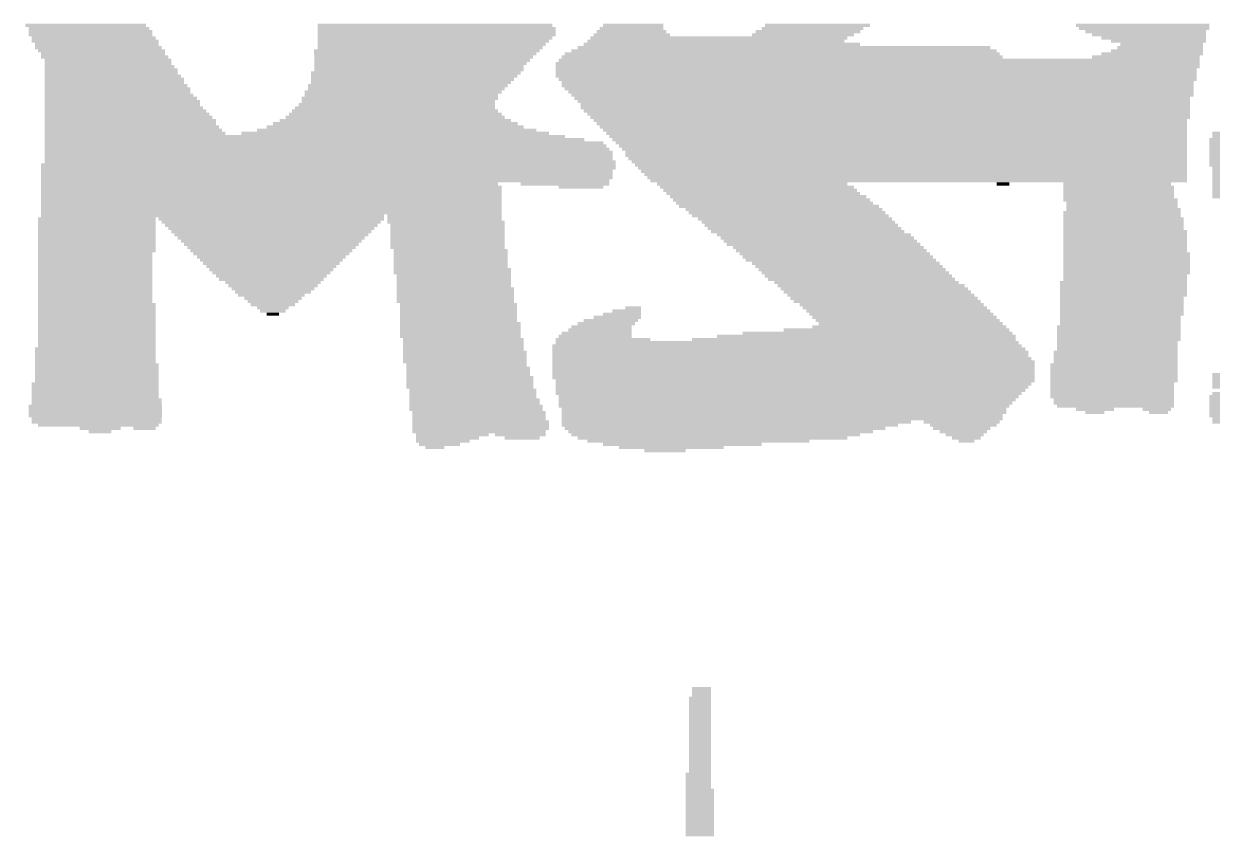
# Model space of a CAD drawing. Extents: x -26.8 to 26.8, y -26.8 to 26.8.
# Drawn here: x -4.4 to 3.52, y 16.01 to 21.43 of the extents above; entities that cross this region are included whole.
import ezdxf

# ---------------------------------------------------------------- set-up
doc = ezdxf.new("R2010")
doc.units = 0
for name, color, linetype in [('20', 53, 'CONTINUOUS'), ('200', 40, 'CONTINUOUS'), ('201', 6, 'CONTINUOUS')]:
    doc.layers.add(name, color=color, linetype=linetype)

# ---------------------------------------------------------------- blocks, each defined once
blk = doc.blocks.new('RECT')
blk.add_solid([(-0.5, -0.5), (0.5, -0.5), (-0.5, 0.5), (0.5, 0.5)])

msp = doc.modelspace()

# ---------------------------------------------------------------- linework, layer by layer
at = {"layer": '20', "const_width": 0.0254}
msp.add_lwpolyline([(0, -26.67, 1), (0, 26.67, 1), (0, -26.67)], format="xyb", dxfattribs=at)

# ---------------------------------------------------------------- block references
at = {"layer": '200'}
for p, xscale, yscale in [((-1.9253, 21.4207), 1.0363, 0.0211), ((-1.9253, 21.3995), 1.0363, 0.0213), ((0.8573, 21.3995), 0.6782, 0.0213), ((0.8903, 21.4207), 0.6985, 0.0211), ((3.2601, 21.3995), 0.4851, 0.0213), ((3.2703, 21.4207), 0.4648, 0.0211), ((-1.9253, 21.3783), 1.0363, 0.0211), ((-1.9253, 21.3572), 1.0363, 0.0211), ((-1.9253, 21.336), 1.0363, 0.0213), ((-1.9253, 21.3148), 1.0363, 0.0211), ((0.7417, 21.3148), 0.6553, 0.0211), ((0.762, 21.336), 0.6553, 0.0213), ((0.7938, 21.3572), 0.6782, 0.0211), ((0.8268, 21.3783), 0.6985, 0.0211), ((3.2067, 21.3148), 0.5512, 0.0211), ((3.2182, 21.336), 0.5283, 0.0213), ((3.2283, 21.3572), 0.508, 0.0211), ((3.2385, 21.3783), 0.4877, 0.0211), ((-1.9368, 21.2513), 1.0592, 0.0211), ((-1.9253, 21.2937), 1.0363, 0.0211), ((-1.9253, 21.2725), 1.0363, 0.0213), ((0.6452, 21.2513), 0.635, 0.0211), ((0.6668, 21.2725), 0.6375, 0.0213), ((0.7087, 21.2937), 0.635, 0.0211), ((3.1547, 21.2513), 0.6147, 0.0211), ((3.1763, 21.2725), 0.5715, 0.0213), ((3.1864, 21.2937), 0.5512, 0.0211), ((-1.9368, 21.2302), 1.0592, 0.0211), ((-1.9266, 21.209), 1.0795, 0.0213), ((-1.9266, 21.1878), 1.0795, 0.0211), ((-1.9266, 21.1667), 1.0795, 0.0211), ((1.8313, 21.1667), 3.2156, 0.0211), ((1.8415, 21.1878), 3.1953, 0.0211), ((0.6248, 21.209), 0.6756, 0.0213), ((0.635, 21.2302), 0.6553, 0.0211), ((3.0798, 21.209), 0.7188, 0.0213), ((3.1229, 21.2302), 0.6782, 0.0211), ((-1.9253, 21.1032), 1.1227, 0.0211), ((-1.9253, 21.082), 1.1227, 0.0213), ((-1.9266, 21.1455), 1.0795, 0.0213), ((-1.9266, 21.1243), 1.0795, 0.0211), ((1.7678, 21.082), 3.302, 0.0213), ((1.7894, 21.1032), 3.2588, 0.0211), ((1.7996, 21.1243), 3.2385, 0.0211), ((1.8199, 21.1455), 3.2385, 0.0213), ((-1.9253, 21.0185), 1.1633, 0.0213), ((-1.9253, 20.9973), 1.1633, 0.0211), ((-1.9253, 21.0608), 1.1227, 0.0211), ((-1.9253, 21.0397), 1.1227, 0.0211), ((1.7043, 20.9973), 3.3884, 0.0211), ((1.7259, 21.0185), 3.3452, 0.0213), ((1.7361, 21.0397), 3.3249, 0.0211), ((1.7564, 21.0608), 3.3249, 0.0211), ((-1.9253, 20.9338), 1.2497, 0.0211), ((-1.9266, 20.9762), 1.2065, 0.0211), ((-1.9266, 20.955), 1.2065, 0.0213), ((1.6612, 20.9338), 3.429, 0.0211), ((1.684, 20.955), 3.429, 0.0213), ((1.6942, 20.9762), 3.4087, 0.0211), ((-1.9266, 20.8492), 1.3741, 0.0211), ((-1.9266, 20.8703), 1.3335, 0.0211), ((-1.9253, 20.8915), 1.2903, 0.0213), ((-1.9253, 20.9127), 1.2497, 0.0211), ((1.6091, 20.8492), 3.5331, 0.0211), ((1.6193, 20.8703), 3.5128, 0.0211), ((1.6294, 20.8915), 3.4925, 0.0213), ((1.651, 20.9127), 3.4493, 0.0211), ((-1.9253, 20.7645), 1.6307, 0.0213), ((-1.9253, 20.7857), 1.5443, 0.0211), ((-1.9266, 20.8068), 1.4605, 0.0211), ((-1.9253, 20.828), 1.4173, 0.0213), ((1.5456, 20.7645), 3.6195, 0.0213), ((1.5557, 20.7857), 3.5992, 0.0211), ((1.5773, 20.8068), 3.5966, 0.0211), ((1.5977, 20.828), 3.556, 0.0213), ((-1.9253, 20.6798), 2.2657, 0.0211), ((-1.9253, 20.701), 2.0523, 0.0213), ((-1.9164, 20.7222), 1.8618, 0.0211), ((-1.9266, 20.7433), 1.7145, 0.0211), ((1.524, 20.701), 3.6627, 0.0213), ((1.524, 20.6798), 3.6627, 0.0211), ((1.5354, 20.7433), 3.6398, 0.0211), ((1.5354, 20.7222), 3.6398, 0.0211), ((-1.9685, 20.6163), 2.9007, 0.0211), ((-1.9571, 20.6375), 2.8372, 0.0213), ((-1.9355, 20.6587), 2.54, 0.0211), ((1.524, 20.6587), 3.6627, 0.0211), ((1.524, 20.6375), 3.6627, 0.0213), ((1.524, 20.6163), 3.6627, 0.0211), ((-1.9672, 20.5528), 2.9845, 0.0211), ((-1.9672, 20.5317), 2.9845, 0.0211), ((-1.9571, 20.574), 2.9642, 0.0213), ((-1.9685, 20.5952), 2.9413, 0.0211), ((1.524, 20.5952), 3.6627, 0.0211), ((1.524, 20.574), 3.6627, 0.0213), ((1.524, 20.5528), 3.6627, 0.0211), ((1.524, 20.5317), 3.6627, 0.0211), ((-1.9571, 20.5105), 3.0048, 0.0213), ((-1.9571, 20.4893), 3.0048, 0.0211), ((-1.9571, 20.4682), 3.0048, 0.0211), ((-1.9672, 20.447), 2.9845, 0.0213), ((1.524, 20.5105), 3.6627, 0.0213), ((1.5354, 20.4893), 3.6398, 0.0211), ((1.5354, 20.4682), 3.6398, 0.0211), ((1.5456, 20.447), 3.6195, 0.0213), ((-1.9672, 20.4258), 2.9845, 0.0211), ((-1.9571, 20.4047), 2.9642, 0.0211), ((-2.921, 20.3835), 1.0363, 0.0213), ((-3.0899, 20.3623), 0.6579, 0.0211), ((-0.9309, 20.3835), 0.8661, 0.0213), ((-0.7938, 20.3623), 0.5918, 0.0211), ((1.5456, 20.4258), 3.6195, 0.0211), ((1.5672, 20.4047), 3.5763, 0.0211), ((1.5875, 20.3835), 3.5357, 0.0213), ((-3.2487, 20.3412), 0.2946, 0.0211), ((-0.6871, 20.3412), 0.2972, 0.0211), ((0.1168, 16.9968), 0.127, 0.0211), ((0.1168, 16.9757), 0.127, 0.0211), ((0.1168, 16.9545), 0.127, 0.0213), ((0.1067, 16.9333), 0.1473, 0.0211), ((0.1067, 16.9122), 0.1473, 0.0211), ((0.1067, 16.891), 0.1473, 0.0213), ((0.1067, 16.8698), 0.1473, 0.0211), ((0.1067, 16.8487), 0.1473, 0.0211), ((0.1067, 16.8275), 0.1473, 0.0213), ((0.1067, 16.8063), 0.1473, 0.0211), ((0.1067, 16.7852), 0.1473, 0.0211), ((0.1067, 16.764), 0.1473, 0.0213), ((0.1067, 16.7428), 0.1473, 0.0211), ((0.1067, 16.7217), 0.1473, 0.0211), ((0.1067, 16.7005), 0.1473, 0.0213), ((0.1067, 16.6793), 0.1473, 0.0211), ((0.1067, 16.6582), 0.1473, 0.0211), ((0.1067, 16.637), 0.1473, 0.0213), ((0.1067, 16.6158), 0.1473, 0.0211), ((0.1067, 16.5947), 0.1473, 0.0211), ((0.1067, 16.5735), 0.1473, 0.0213), ((0.1067, 16.5523), 0.1473, 0.0211), ((0.1067, 16.5312), 0.1473, 0.0211), ((0.1067, 16.51), 0.1473, 0.0213), ((0.1067, 16.4888), 0.1473, 0.0211), ((0.0953, 16.4253), 0.1702, 0.0211), ((0.0953, 16.4042), 0.1702, 0.0211), ((0.1067, 16.4677), 0.1473, 0.0211), ((0.1067, 16.4465), 0.1473, 0.0213), ((0.1054, 16.3195), 0.1905, 0.0213), ((0.0953, 16.383), 0.1702, 0.0213), ((0.0953, 16.3618), 0.1702, 0.0211), ((0.0953, 16.3407), 0.1702, 0.0211), ((0.1054, 16.2983), 0.1905, 0.0211), ((0.1054, 16.2772), 0.1905, 0.0211), ((0.1054, 16.256), 0.1905, 0.0213), ((0.1054, 16.2348), 0.1905, 0.0211), ((0.1054, 16.2137), 0.1905, 0.0211), ((0.1054, 16.1925), 0.1905, 0.0213), ((0.1054, 16.1713), 0.1905, 0.0211), ((0.1054, 16.1502), 0.1905, 0.0211), ((0.1054, 16.129), 0.1905, 0.0213), ((0.1054, 16.1078), 0.1905, 0.0211), ((0.1054, 16.0867), 0.1905, 0.0211), ((0.1054, 16.0655), 0.1905, 0.0213), ((0.1054, 16.0443), 0.1905, 0.0211), ((0.1054, 16.0232), 0.1905, 0.0211)]:
    msp.add_blockref('RECT', p, dxfattribs=dict(at, xscale=xscale, yscale=yscale))
at = {"layer": '201', "rotation": 180}
for p, xscale, yscale in [((-3.9903, 21.4207), 0.8026, 0.0211), ((-3.9688, 21.3995), 0.8052, 0.0213), ((-1.3221, 21.3995), 0.9322, 0.0213), ((-1.3233, 21.4207), 0.889, 0.0211), ((-0.3493, 21.3995), 0.4242, 0.0213), ((-0.3391, 21.4207), 0.4039, 0.0211), ((2.9413, 21.4207), 0.6553, 0.0211), ((2.9515, 21.3995), 0.635, 0.0213), ((-3.9586, 21.3783), 0.8255, 0.0211), ((-3.9586, 21.3572), 0.8255, 0.0211), ((-3.937, 21.336), 0.828, 0.0213), ((-3.9268, 21.3148), 0.8484, 0.0211), ((-1.3653, 21.336), 0.9728, 0.0213), ((-1.3754, 21.3148), 0.9525, 0.0211), ((-1.3437, 21.3572), 0.9754, 0.0211), ((-1.3335, 21.3783), 0.955, 0.0211), ((0.1702, 21.3148), 1.6307, 0.0211), ((0.0318, 21.336), 1.3132, 0.0213), ((-0.348, 21.3572), 0.508, 0.0211), ((-0.3493, 21.3783), 0.4648, 0.0211), ((2.9629, 21.3783), 0.5715, 0.0211), ((2.9743, 21.3572), 0.508, 0.0211), ((2.9845, 21.336), 0.4013, 0.0213), ((2.9947, 21.3148), 0.2946, 0.0211), ((-3.9053, 21.2725), 0.8458, 0.0213), ((-3.9154, 21.2937), 0.8255, 0.0211), ((-3.8849, 21.2513), 0.8458, 0.0211), ((-1.4389, 21.2513), 0.9525, 0.0211), ((-1.4186, 21.2725), 0.9525, 0.0213), ((-1.3983, 21.2937), 0.9525, 0.0211), ((0.6668, 21.2513), 2.8372, 0.0211), ((0.6668, 21.2725), 2.7508, 0.0213), ((0.2527, 21.2937), 1.8415, 0.0211), ((3.0264, 21.2937), 0.1041, 0.0211), ((-3.8748, 21.2302), 0.8255, 0.0211), ((-3.8633, 21.209), 0.8484, 0.0213), ((-3.8418, 21.1878), 0.8458, 0.0211), ((-3.8418, 21.1667), 0.8458, 0.0211), ((-1.5138, 21.1667), 0.9296, 0.0211), ((-1.4923, 21.1878), 0.9322, 0.0211), ((-1.4605, 21.2302), 0.95, 0.0211), ((-1.4707, 21.209), 0.9296, 0.0213), ((0.635, 21.1667), 2.982, 0.0211), ((0.6452, 21.1878), 2.9616, 0.0211), ((0.6553, 21.209), 2.9413, 0.0213), ((0.6553, 21.2302), 2.9007, 0.0211), ((2.54, 21.1667), 0.1067, 0.0211), ((-3.8202, 21.1243), 0.889, 0.0211), ((-3.8202, 21.1032), 0.889, 0.0211), ((-3.8316, 21.1455), 0.8661, 0.0213), ((-3.81, 21.082), 0.9093, 0.0213), ((-1.5659, 21.1032), 0.9525, 0.0211), ((-1.5773, 21.082), 0.9296, 0.0213), ((-1.5456, 21.1243), 0.9525, 0.0211), ((-1.5354, 21.1455), 0.9322, 0.0213), ((0.635, 21.1455), 2.982, 0.0213), ((0.635, 21.1243), 2.982, 0.0211), ((0.6464, 21.1032), 3.0048, 0.0211), ((0.6464, 21.082), 3.0048, 0.0213), ((2.5616, 21.1243), 0.1905, 0.0211), ((2.6454, 21.082), 0.3581, 0.0213), ((2.5502, 21.1455), 0.1676, 0.0213), ((2.5819, 21.1032), 0.2311, 0.0211), ((-3.7884, 21.0185), 0.9525, 0.0213), ((-3.7783, 20.9973), 0.9728, 0.0211), ((-3.7998, 21.0608), 0.9296, 0.0211), ((-3.7998, 21.0397), 0.9296, 0.0211), ((-1.6624, 20.9973), 0.9322, 0.0211), ((-1.6408, 21.0185), 0.9296, 0.0213), ((-1.6193, 21.0397), 0.9322, 0.0211), ((-1.5989, 21.0608), 0.9322, 0.0211), ((0.6566, 21.0608), 2.9845, 0.0211), ((0.6769, 21.0397), 2.9845, 0.0211), ((0.6769, 21.0185), 2.9845, 0.0213), ((0.6972, 20.9973), 2.9845, 0.0211), ((2.7203, 21.0608), 0.508, 0.0211), ((2.8156, 21.0185), 0.6985, 0.0213), ((2.7407, 21.0397), 0.5486, 0.0211), ((2.8359, 20.9973), 0.7391, 0.0211), ((-3.7783, 20.9762), 0.9728, 0.0211), ((-3.7567, 20.9338), 1.016, 0.0211), ((-3.7681, 20.955), 0.9931, 0.0213), ((-1.7145, 20.9338), 0.95, 0.0211), ((-1.7043, 20.955), 0.9296, 0.0213), ((-1.6828, 20.9762), 0.9322, 0.0211), ((0.7087, 20.9762), 2.9616, 0.0211), ((0.7303, 20.955), 2.9642, 0.0213), ((0.7404, 20.9338), 2.9439, 0.0211), ((2.8473, 20.9762), 0.762, 0.0211), ((2.8575, 20.955), 0.7823, 0.0213), ((2.8575, 20.9338), 0.7823, 0.0211), ((-3.7465, 20.9127), 1.0363, 0.0211), ((-3.7465, 20.8915), 1.0363, 0.0213), ((-3.7363, 20.8703), 1.0566, 0.0211), ((-3.7249, 20.8492), 1.0795, 0.0211), ((-1.7678, 20.8492), 1.016, 0.0211), ((-1.7577, 20.8703), 0.9957, 0.0211), ((-1.7463, 20.8915), 0.9728, 0.0213), ((-1.7361, 20.9127), 0.9525, 0.0211), ((0.7518, 20.9127), 2.921, 0.0211), ((0.7722, 20.8915), 2.921, 0.0213), ((0.7722, 20.8703), 2.921, 0.0211), ((0.7823, 20.8492), 2.9007, 0.0211), ((2.8677, 20.9127), 0.8026, 0.0211), ((2.8778, 20.8915), 0.7823, 0.0213), ((2.8778, 20.8703), 0.7823, 0.0211), ((2.8778, 20.8492), 0.7823, 0.0211), ((-3.7046, 20.8068), 1.1201, 0.0211), ((-3.6932, 20.7857), 1.143, 0.0211), ((-3.6932, 20.7645), 1.143, 0.0213), ((-3.7147, 20.828), 1.0998, 0.0213), ((-1.7996, 20.7645), 1.0795, 0.0213), ((-1.7894, 20.7857), 1.0592, 0.0211), ((-1.778, 20.8068), 1.0363, 0.0211), ((-1.7678, 20.828), 1.016, 0.0213), ((0.7938, 20.828), 2.8778, 0.0213), ((0.8039, 20.8068), 2.8575, 0.0211), ((0.8153, 20.7857), 2.8346, 0.0211), ((0.8255, 20.7645), 2.8143, 0.0213), ((2.8677, 20.828), 0.762, 0.0213), ((2.8677, 20.8068), 0.762, 0.0211), ((2.8677, 20.7857), 0.762, 0.0211), ((2.8677, 20.7645), 0.762, 0.0213), ((-3.6513, 20.6798), 1.2268, 0.0211), ((-3.683, 20.7433), 1.1633, 0.0211), ((-3.6728, 20.7222), 1.1836, 0.0211), ((-3.6614, 20.701), 1.2065, 0.0213), ((-1.8415, 20.6798), 1.1633, 0.0211), ((-1.8313, 20.701), 1.143, 0.0213), ((-1.8212, 20.7222), 1.1227, 0.0211), ((-1.8098, 20.7433), 1.0998, 0.0211), ((0.8255, 20.7433), 2.7737, 0.0211), ((0.8357, 20.7222), 2.7534, 0.0211), ((0.8471, 20.701), 2.7305, 0.0213), ((0.8573, 20.6798), 2.7102, 0.0211), ((2.8677, 20.7433), 0.762, 0.0211), ((2.8677, 20.7222), 0.7214, 0.0211), ((2.8677, 20.701), 0.7214, 0.0213), ((2.8677, 20.6798), 0.7214, 0.0211), ((4.4018, 20.6798), 1.7577, 0.0211), ((4.0107, 20.701), 0.9754, 0.0213), ((-3.6297, 20.6375), 1.27, 0.0213), ((-3.6411, 20.6587), 1.2471, 0.0211), ((-3.6195, 20.6163), 1.2903, 0.0211), ((-1.8631, 20.6163), 1.2471, 0.0211), ((-1.8631, 20.6375), 1.2065, 0.0213), ((-1.8517, 20.6587), 1.1836, 0.0211), ((0.094, 20.6587), 1.143, 0.0211), ((0.127, 20.6375), 1.1633, 0.0213), ((0.1486, 20.6163), 1.1659, 0.0211), ((1.4719, 20.6587), 1.4808, 0.0211), ((1.5557, 20.6375), 1.3132, 0.0213), ((1.6726, 20.6163), 1.0795, 0.0211), ((2.8677, 20.6587), 0.7214, 0.0211), ((2.8677, 20.6375), 0.7214, 0.0213), ((2.8677, 20.6163), 0.7214, 0.0211), ((4.4018, 20.6375), 1.7983, 0.0213), ((4.4018, 20.6163), 1.7983, 0.0211), ((4.3917, 20.6587), 1.778, 0.0211), ((-3.5878, 20.5528), 1.3538, 0.0211), ((-3.5662, 20.5317), 1.397, 0.0211), ((-3.6093, 20.5952), 1.3106, 0.0211), ((-3.5979, 20.574), 1.3335, 0.0213), ((-1.9063, 20.5317), 1.3335, 0.0211), ((-1.8948, 20.5528), 1.3106, 0.0211), ((-1.8847, 20.574), 1.2903, 0.0213), ((-1.8745, 20.5952), 1.27, 0.0211), ((0.1791, 20.5952), 1.1862, 0.0211), ((0.2007, 20.574), 1.1836, 0.0213), ((0.2121, 20.5528), 1.2065, 0.0211), ((0.2426, 20.5317), 1.2268, 0.0211), ((1.7678, 20.5952), 0.889, 0.0211), ((1.8517, 20.574), 0.7214, 0.0213), ((1.9152, 20.5528), 0.5944, 0.0211), ((1.9685, 20.5317), 0.4877, 0.0211), ((2.8677, 20.5952), 0.7214, 0.0211), ((2.8677, 20.574), 0.7214, 0.0213), ((2.8677, 20.5528), 0.7214, 0.0211), ((2.8791, 20.5317), 0.6985, 0.0211), ((4.4018, 20.5952), 1.7983, 0.0211), ((4.4018, 20.574), 1.7983, 0.0213), ((4.4018, 20.5528), 1.7983, 0.0211), ((4.4018, 20.5317), 1.7983, 0.0211), ((-3.5573, 20.4893), 1.4605, 0.0211), ((-3.5458, 20.4682), 1.4834, 0.0211), ((-3.5255, 20.447), 1.524, 0.0213), ((-3.556, 20.5105), 1.4173, 0.0213), ((-1.9583, 20.447), 1.4376, 0.0213), ((-1.938, 20.4682), 1.397, 0.0211), ((-1.9266, 20.4893), 1.3741, 0.0211), ((-1.9164, 20.5105), 1.3538, 0.0213), ((0.2654, 20.5105), 1.2268, 0.0213), ((0.2959, 20.4893), 1.2471, 0.0211), ((0.3175, 20.4682), 1.2497, 0.0211), ((0.3493, 20.447), 1.2725, 0.0213), ((2.0104, 20.5105), 0.4039, 0.0213), ((2.0307, 20.4893), 0.3175, 0.0211), ((2.0523, 20.4682), 0.2743, 0.0211), ((2.0739, 20.447), 0.2311, 0.0213), ((2.8791, 20.5105), 0.6985, 0.0213), ((2.8791, 20.4893), 0.6985, 0.0211), ((2.8893, 20.4682), 0.7188, 0.0211), ((2.8893, 20.447), 0.7188, 0.0213), ((4.4018, 20.5105), 1.7983, 0.0213), ((4.4018, 20.4893), 1.7983, 0.0211), ((4.412, 20.4682), 1.778, 0.0211), ((4.412, 20.447), 1.778, 0.0213), ((-3.5141, 20.4258), 1.5469, 0.0211), ((-2.7635, 20.4047), 3.048, 0.0211), ((-2.7635, 20.3835), 3.048, 0.0213), ((-2.7635, 20.3623), 3.048, 0.0211), ((-1.9698, 20.4258), 1.4605, 0.0211), ((0.3708, 20.4258), 1.27, 0.0211), ((0.3912, 20.4047), 1.27, 0.0211), ((0.4229, 20.3835), 1.2929, 0.0213), ((0.4547, 20.3623), 1.27, 0.0211), ((2.0942, 20.4258), 0.1905, 0.0211), ((2.1057, 20.4047), 0.1676, 0.0211), ((2.1057, 20.3835), 0.127, 0.0213), ((2.1273, 20.3623), 0.0838, 0.0211), ((2.8893, 20.4258), 0.7188, 0.0211), ((2.8893, 20.4047), 0.7188, 0.0211), ((2.8893, 20.3835), 0.7188, 0.0213), ((2.8893, 20.3623), 0.7188, 0.0211), ((4.412, 20.4258), 1.778, 0.0211), ((4.412, 20.4047), 1.778, 0.0211), ((4.412, 20.3835), 1.778, 0.0213), ((4.412, 20.3623), 1.778, 0.0211), ((-2.7521, 20.3412), 3.0709, 0.0211), ((-2.7521, 20.32), 3.0709, 0.0213), ((-2.7521, 20.2988), 3.0709, 0.0211), ((0.4864, 20.3412), 1.2929, 0.0211), ((0.508, 20.32), 1.2903, 0.0213), ((0.5283, 20.2988), 1.2903, 0.0211), ((2.8994, 20.3412), 0.7391, 0.0211), ((2.8994, 20.32), 0.7391, 0.0213), ((2.8994, 20.2988), 0.7391, 0.0211), ((4.412, 20.3412), 1.778, 0.0211), ((4.412, 20.32), 1.778, 0.0213), ((4.412, 20.2988), 1.778, 0.0211), ((-2.7521, 20.2777), 3.0709, 0.0211), ((-2.7521, 20.2565), 3.0709, 0.0213), ((-2.7521, 20.2353), 3.0709, 0.0211), ((-2.7521, 20.2142), 3.0709, 0.0211), ((0.5613, 20.2777), 1.3106, 0.0211), ((0.5829, 20.2565), 1.3132, 0.0213), ((0.6033, 20.2353), 1.3132, 0.0211), ((0.6337, 20.2142), 1.3335, 0.0211), ((2.9108, 20.2565), 0.762, 0.0213), ((2.8994, 20.2777), 0.7391, 0.0211), ((2.921, 20.2353), 0.7417, 0.0211), ((2.921, 20.2142), 0.7417, 0.0211), ((4.412, 20.2777), 1.778, 0.0211), ((-3.9154, 20.1295), 0.7849, 0.0213), ((-2.7521, 20.193), 3.0709, 0.0213), ((-2.7521, 20.1718), 3.0709, 0.0211), ((-3.1445, 20.1507), 2.286, 0.0211), ((-2.7521, 20.1295), 1.5011, 0.0213), ((-1.5977, 20.1507), 0.762, 0.0211), ((-1.5977, 20.1295), 0.762, 0.0213), ((0.6668, 20.193), 1.3132, 0.0213), ((0.6871, 20.1718), 1.3132, 0.0211), ((0.7087, 20.1507), 1.3106, 0.0211), ((0.7404, 20.1295), 1.2929, 0.0213), ((2.921, 20.1718), 0.7823, 0.0211), ((2.921, 20.1507), 0.7823, 0.0211), ((2.9312, 20.1295), 0.8026, 0.0213), ((2.9312, 20.193), 0.762, 0.0213), ((-3.9154, 20.1083), 0.7849, 0.0211), ((-3.9154, 20.0872), 0.7849, 0.0211), ((-3.9154, 20.066), 0.7849, 0.0213), ((-3.9154, 20.0448), 0.7849, 0.0211), ((-2.7521, 20.1083), 1.4605, 0.0211), ((-2.7521, 20.0872), 1.4199, 0.0211), ((-2.7521, 20.066), 1.3741, 0.0213), ((-2.7521, 20.0448), 1.3335, 0.0211), ((-1.5875, 20.1083), 0.7823, 0.0211), ((-1.5773, 20.0872), 0.762, 0.0211), ((-1.5773, 20.066), 0.762, 0.0213), ((-1.5773, 20.0448), 0.762, 0.0211), ((0.762, 20.1083), 1.2903, 0.0211), ((0.7823, 20.0872), 1.2903, 0.0211), ((0.8039, 20.066), 1.2929, 0.0213), ((0.8255, 20.0448), 1.2903, 0.0211), ((2.9312, 20.1083), 0.8026, 0.0211), ((2.9312, 20.0872), 0.8026, 0.0211), ((2.9312, 20.066), 0.8026, 0.0213), ((2.9426, 20.0448), 0.8255, 0.0211), ((-3.9154, 20.0237), 0.7849, 0.0211), ((-3.9154, 20.0025), 0.7849, 0.0213), ((-3.9154, 19.9813), 0.7849, 0.0211), ((-2.7521, 20.0237), 1.2929, 0.0211), ((-2.7521, 20.0025), 1.2471, 0.0213), ((-2.7521, 19.9813), 1.2065, 0.0211), ((-1.5773, 20.0237), 0.762, 0.0211), ((-1.5773, 20.0025), 0.762, 0.0213), ((-1.5773, 19.9813), 0.762, 0.0211), ((0.8674, 20.0237), 1.2929, 0.0211), ((0.889, 20.0025), 1.2903, 0.0213), ((0.9093, 19.9813), 1.2903, 0.0211), ((2.9426, 20.0237), 0.8255, 0.0211), ((2.9426, 20.0025), 0.8255, 0.0213), ((2.9426, 19.9813), 0.8255, 0.0211), ((-3.9154, 19.9602), 0.7849, 0.0211), ((-3.9154, 19.939), 0.7849, 0.0213), ((-3.9154, 19.9178), 0.7849, 0.0211), ((-3.9268, 19.8967), 0.762, 0.0211), ((-2.7521, 19.9602), 1.1659, 0.0211), ((-2.7508, 19.939), 1.1227, 0.0213), ((-2.7521, 19.9178), 1.0795, 0.0211), ((-2.7521, 19.8967), 1.0389, 0.0211), ((-1.5773, 19.9602), 0.762, 0.0211), ((-1.5773, 19.939), 0.762, 0.0213), ((-1.5557, 19.9178), 0.7595, 0.0211), ((-1.5557, 19.8967), 0.7595, 0.0211), ((0.9309, 19.9602), 1.2929, 0.0211), ((0.9627, 19.939), 1.27, 0.0213), ((0.983, 19.9178), 1.27, 0.0211), ((1.0058, 19.8967), 1.27, 0.0211), ((2.9527, 19.8967), 0.8458, 0.0211), ((2.9426, 19.9602), 0.8255, 0.0211), ((2.9426, 19.939), 0.8255, 0.0213), ((2.9426, 19.9178), 0.8255, 0.0211), ((-3.9268, 19.8755), 0.762, 0.0213), ((-3.9268, 19.8543), 0.762, 0.0211), ((-3.9268, 19.8332), 0.762, 0.0211), ((-3.9268, 19.812), 0.762, 0.0213), ((-2.7521, 19.8755), 0.9931, 0.0213), ((-2.7521, 19.8543), 0.9525, 0.0211), ((-2.7521, 19.8332), 0.9119, 0.0211), ((-2.7521, 19.812), 0.8661, 0.0213), ((-1.5557, 19.8755), 0.7595, 0.0213), ((-1.5557, 19.8543), 0.7595, 0.0211), ((-1.5557, 19.8332), 0.7595, 0.0211), ((-1.5557, 19.812), 0.7595, 0.0213), ((1.0262, 19.8755), 1.27, 0.0213), ((1.0465, 19.8543), 1.27, 0.0211), ((1.0795, 19.8332), 1.2497, 0.0211), ((1.0998, 19.812), 1.2497, 0.0213), ((2.9527, 19.8755), 0.8458, 0.0213), ((2.9527, 19.8543), 0.8458, 0.0211), ((2.9527, 19.8332), 0.8458, 0.0211), ((2.9527, 19.812), 0.8458, 0.0213), ((-3.9268, 19.7908), 0.762, 0.0211), ((-3.9268, 19.7697), 0.762, 0.0211), ((-3.9268, 19.7485), 0.762, 0.0213), ((-3.9268, 19.7273), 0.762, 0.0211), ((-2.7521, 19.7908), 0.8255, 0.0211), ((-2.7521, 19.7697), 0.7849, 0.0211), ((-2.7521, 19.7485), 0.7391, 0.0213), ((-2.7521, 19.7273), 0.6985, 0.0211), ((-1.5443, 19.7908), 0.7823, 0.0211), ((-1.5443, 19.7697), 0.7823, 0.0211), ((-1.5342, 19.7485), 0.762, 0.0213), ((-1.5342, 19.7273), 0.762, 0.0211), ((1.1214, 19.7908), 1.2471, 0.0211), ((1.143, 19.7697), 1.2497, 0.0211), ((1.1633, 19.7485), 1.2497, 0.0213), ((1.1849, 19.7273), 1.2471, 0.0211), ((2.9527, 19.7908), 0.8458, 0.0211), ((2.9527, 19.7697), 0.8458, 0.0211), ((2.9426, 19.7485), 0.8255, 0.0213), ((2.9426, 19.7273), 0.8255, 0.0211), ((-3.9268, 19.7062), 0.762, 0.0211), ((-3.9268, 19.685), 0.762, 0.0213), ((-3.9268, 19.6638), 0.762, 0.0211), ((-2.7407, 19.7062), 0.635, 0.0211), ((-2.7407, 19.685), 0.5944, 0.0213), ((-2.7419, 19.6638), 0.5512, 0.0211), ((-1.5342, 19.7062), 0.762, 0.0211), ((-1.5342, 19.685), 0.762, 0.0213), ((-1.524, 19.6638), 0.7823, 0.0211), ((1.2167, 19.7062), 1.2294, 0.0211), ((1.2484, 19.685), 1.2471, 0.0213), ((1.27, 19.6638), 1.2497, 0.0211), ((2.9312, 19.7062), 0.8484, 0.0211), ((2.9312, 19.685), 0.8484, 0.0213), ((2.9312, 19.6638), 0.8484, 0.0211), ((-3.9268, 19.6427), 0.762, 0.0211), ((-3.9268, 19.6215), 0.762, 0.0213), ((-3.9268, 19.6003), 0.762, 0.0211), ((-3.9268, 19.5792), 0.762, 0.0211), ((-2.7407, 19.6427), 0.508, 0.0211), ((-2.7521, 19.6215), 0.4445, 0.0213), ((-2.7407, 19.6003), 0.381, 0.0211), ((-2.7419, 19.5792), 0.3378, 0.0211), ((-1.524, 19.6427), 0.7823, 0.0211), ((-1.524, 19.6215), 0.7823, 0.0213), ((-1.524, 19.6003), 0.7823, 0.0211), ((-1.524, 19.5792), 0.7823, 0.0211), ((1.2903, 19.6427), 1.2497, 0.0211), ((1.3119, 19.6215), 1.2471, 0.0213), ((1.3335, 19.6003), 1.2497, 0.0211), ((1.3551, 19.5792), 1.2471, 0.0211), ((2.9312, 19.6427), 0.8484, 0.0211), ((2.9312, 19.6215), 0.8484, 0.0213), ((2.9197, 19.6003), 0.8255, 0.0211), ((2.9197, 19.5792), 0.8255, 0.0211), ((-3.9154, 19.558), 0.7849, 0.0213), ((-3.9154, 19.5368), 0.7849, 0.0211), ((-3.9154, 19.5157), 0.7849, 0.0211), ((-3.9154, 19.4945), 0.7849, 0.0213), ((-2.7419, 19.558), 0.2972, 0.0213), ((-2.7419, 19.5368), 0.2108, 0.0211), ((-2.7419, 19.5157), 0.1702, 0.0211), ((-2.7419, 19.4945), 0.0838, 0.0213), ((-1.5037, 19.558), 0.7823, 0.0213), ((-1.5037, 19.5368), 0.7823, 0.0211), ((-1.5037, 19.5157), 0.7823, 0.0211), ((-1.5037, 19.4945), 0.7823, 0.0213), ((-0.414, 19.4945), 0.254, 0.0213), ((-0.3823, 19.5157), 0.1905, 0.0211), ((-0.3391, 19.5368), 0.1041, 0.0211), ((1.3856, 19.558), 1.2268, 0.0213), ((1.4072, 19.5368), 1.2294, 0.0211), ((1.4287, 19.5157), 1.2268, 0.0211), ((1.4491, 19.4945), 1.2268, 0.0213), ((2.9197, 19.558), 0.8255, 0.0213), ((2.9197, 19.5368), 0.8255, 0.0211), ((2.9197, 19.5157), 0.8255, 0.0211), ((2.9197, 19.4945), 0.8255, 0.0213), ((-3.9154, 19.4733), 0.7849, 0.0211), ((-3.9154, 19.4522), 0.7849, 0.0211), ((-3.9154, 19.431), 0.7849, 0.0213), ((-3.9154, 19.4098), 0.7849, 0.0211), ((-1.4923, 19.431), 0.8052, 0.0213), ((-1.4923, 19.4098), 0.8052, 0.0211), ((-1.5037, 19.4733), 0.7823, 0.0211), ((-1.5037, 19.4522), 0.7823, 0.0211), ((-0.5499, 19.4098), 0.4039, 0.0211), ((-0.5182, 19.431), 0.381, 0.0213), ((-0.4877, 19.4522), 0.3607, 0.0211), ((-0.4445, 19.4733), 0.315, 0.0211), ((1.5024, 19.4098), 1.2929, 0.0211), ((1.4707, 19.4733), 1.2294, 0.0211), ((1.4923, 19.4522), 1.2268, 0.0211), ((1.5126, 19.431), 1.2268, 0.0213), ((2.8994, 19.4098), 0.8255, 0.0211), ((2.9096, 19.4733), 0.8052, 0.0211), ((2.9096, 19.4522), 0.8052, 0.0211), ((2.9096, 19.431), 0.8052, 0.0213), ((-3.9154, 19.3887), 0.7849, 0.0211), ((-3.9154, 19.3675), 0.7849, 0.0213), ((-3.9154, 19.3463), 0.7849, 0.0211), ((-1.4923, 19.3887), 0.8052, 0.0211), ((-1.4923, 19.3675), 0.8052, 0.0213), ((-1.4923, 19.3463), 0.8052, 0.0211), ((-0.5918, 19.3463), 0.4877, 0.0211), ((-0.5817, 19.3675), 0.4674, 0.0213), ((-0.5601, 19.3887), 0.4242, 0.0211), ((1.2167, 19.3463), 1.9914, 0.0211), ((1.2903, 19.3675), 1.7983, 0.0213), ((1.4173, 19.3887), 1.5037, 0.0211), ((2.8994, 19.3887), 0.8255, 0.0211), ((2.8994, 19.3675), 0.8255, 0.0213), ((2.8994, 19.3463), 0.8255, 0.0211), ((-3.9256, 19.2617), 0.8052, 0.0211), ((-3.9154, 19.3252), 0.7849, 0.0211), ((-3.9154, 19.304), 0.7849, 0.0213), ((-3.9154, 19.2828), 0.7849, 0.0211), ((-1.4719, 19.3252), 0.8052, 0.0211), ((-1.4719, 19.304), 0.8052, 0.0213), ((-1.4719, 19.2828), 0.8052, 0.0211), ((-1.4719, 19.2617), 0.8052, 0.0211), ((0.6985, 19.2617), 3.1547, 0.0211), ((0.6871, 19.2828), 3.1318, 0.0211), ((-0.5398, 19.3252), 0.6325, 0.0211), ((0.6883, 19.304), 3.0886, 0.0213), ((1.1328, 19.3252), 2.159, 0.0211), ((2.8994, 19.3252), 0.8255, 0.0211), ((2.8893, 19.304), 0.8052, 0.0213), ((2.8893, 19.2828), 0.8052, 0.0211), ((2.8893, 19.2617), 0.8052, 0.0211), ((-3.9256, 19.2405), 0.8052, 0.0213), ((-3.9256, 19.2193), 0.8052, 0.0211), ((-3.9256, 19.1982), 0.8052, 0.0211), ((-3.9256, 19.177), 0.8052, 0.0213), ((-1.4618, 19.2405), 0.8255, 0.0213), ((-1.4618, 19.2193), 0.8255, 0.0211), ((-1.4618, 19.1982), 0.8255, 0.0211), ((-1.4618, 19.177), 0.8255, 0.0213), ((0.7188, 19.1982), 3.1953, 0.0211), ((0.7087, 19.2405), 3.175, 0.0213), ((0.7087, 19.2193), 3.175, 0.0211), ((0.7303, 19.177), 3.2182, 0.0213), ((2.8791, 19.2405), 0.8255, 0.0213), ((2.8791, 19.2193), 0.8255, 0.0211), ((2.8791, 19.1982), 0.8255, 0.0211), ((2.8791, 19.177), 0.8255, 0.0213), ((-3.9154, 19.1558), 0.8255, 0.0211), ((-3.9154, 19.1347), 0.8255, 0.0211), ((-3.9154, 19.1135), 0.8255, 0.0213), ((-3.9154, 19.0923), 0.8255, 0.0211), ((-1.4389, 19.1347), 0.8255, 0.0211), ((-1.4389, 19.1135), 0.8255, 0.0213), ((-1.4389, 19.0923), 0.8255, 0.0211), ((-1.4503, 19.1558), 0.8026, 0.0211), ((0.7303, 19.1558), 3.2182, 0.0211), ((0.7303, 19.1347), 3.2182, 0.0211), ((0.7303, 19.1135), 3.2182, 0.0213), ((0.7303, 19.0923), 3.2182, 0.0211), ((2.8677, 19.1558), 0.8484, 0.0211), ((2.8677, 19.1347), 0.8484, 0.0211), ((2.8677, 19.1135), 0.8484, 0.0213), ((2.8677, 19.0923), 0.8484, 0.0211), ((5.3124, 19.0923), 3.5789, 0.0211), ((-3.9268, 19.0288), 0.8484, 0.0211), ((-3.9154, 19.0712), 0.8255, 0.0211), ((-3.9154, 19.05), 0.8255, 0.0213), ((-1.4287, 19.0712), 0.8458, 0.0211), ((-1.4287, 19.05), 0.8458, 0.0213), ((-1.4287, 19.0288), 0.8458, 0.0211), ((0.7303, 19.0712), 3.2182, 0.0211), ((0.7417, 19.05), 3.1953, 0.0213), ((0.7303, 19.0288), 3.1725, 0.0211), ((2.8562, 19.0288), 0.8255, 0.0211), ((2.8677, 19.0712), 0.8484, 0.0211), ((2.8677, 19.05), 0.8484, 0.0213), ((5.2692, 19.0288), 3.4925, 0.0211), ((5.301, 19.0712), 3.556, 0.0211), ((5.2807, 19.05), 3.5154, 0.0213), ((-3.9268, 19.0077), 0.8484, 0.0211), ((-3.9268, 18.9865), 0.8484, 0.0213), ((-3.9268, 18.9653), 0.8484, 0.0211), ((-3.9268, 18.9442), 0.8484, 0.0211), ((-1.4287, 19.0077), 0.8458, 0.0211), ((-1.4084, 18.9865), 0.8458, 0.0213), ((-1.4084, 18.9653), 0.8458, 0.0211), ((-1.4084, 18.9442), 0.8458, 0.0211), ((0.7099, 18.9865), 3.1318, 0.0213), ((0.6985, 18.9653), 3.109, 0.0211), ((0.7201, 19.0077), 3.1521, 0.0211), ((0.6985, 18.9442), 3.0683, 0.0211), ((2.8562, 19.0077), 0.8255, 0.0211), ((2.8562, 18.9865), 0.8255, 0.0213), ((2.8562, 18.9653), 0.8255, 0.0211), ((2.8562, 18.9442), 0.8255, 0.0211), ((5.1956, 18.9442), 3.3858, 0.0211), ((5.2273, 18.9653), 3.4087, 0.0211), ((5.2591, 19.0077), 3.4722, 0.0211), ((-3.9268, 18.8807), 0.889, 0.0211), ((-3.9268, 18.8595), 0.889, 0.0213), ((-3.9167, 18.923), 0.8687, 0.0213), ((-3.9167, 18.9018), 0.8687, 0.0211), ((-1.397, 18.923), 0.8687, 0.0213), ((-1.397, 18.9018), 0.8687, 0.0211), ((-1.3868, 18.8807), 0.889, 0.0211), ((-1.3868, 18.8595), 0.889, 0.0213), ((0.6883, 18.923), 3.048, 0.0213), ((0.6769, 18.9018), 3.0251, 0.0211), ((0.6668, 18.8807), 3.0048, 0.0211), ((0.6668, 18.8595), 2.9642, 0.0213), ((2.8677, 18.923), 0.8026, 0.0213), ((2.8677, 18.9018), 0.8026, 0.0211), ((2.8778, 18.8807), 0.7823, 0.0211), ((2.7407, 18.8595), 0.254, 0.0213), ((3.1534, 18.8595), 0.1905, 0.0213), ((5.1753, 18.923), 3.3452, 0.0213), ((5.1638, 18.9018), 3.3223, 0.0211), ((5.1435, 18.8807), 3.2817, 0.0211), ((5.1219, 18.8595), 3.2385, 0.0213), ((-3.9268, 18.8383), 0.889, 0.0211), ((-3.9268, 18.8172), 0.889, 0.0211), ((-3.9167, 18.796), 0.8687, 0.0213), ((-3.9167, 18.7748), 0.8687, 0.0211), ((-1.3551, 18.7748), 0.9119, 0.0211), ((-1.3665, 18.8383), 0.889, 0.0211), ((-1.3665, 18.8172), 0.889, 0.0211), ((-1.3665, 18.796), 0.889, 0.0213), ((0.6553, 18.8172), 2.9413, 0.0211), ((0.6553, 18.796), 2.9413, 0.0213), ((0.6668, 18.8383), 2.9642, 0.0211), ((0.3493, 18.7748), 2.3292, 0.0211), ((1.8517, 18.7748), 0.508, 0.0211), ((2.7407, 18.8383), 0.127, 0.0211), ((3.1648, 18.8383), 0.127, 0.0211), ((5.1003, 18.8383), 3.1953, 0.0211), ((5.08, 18.8172), 3.1547, 0.0211), ((5.0686, 18.796), 3.0912, 0.0213), ((5.047, 18.7748), 3.048, 0.0211), ((-3.9053, 18.7537), 0.8052, 0.0211), ((-3.8938, 18.7325), 0.2743, 0.0213), ((-3.8951, 18.7113), 0.1499, 0.0211), ((-3.5979, 18.7325), 0.1499, 0.0213), ((-1.3551, 18.7537), 0.9119, 0.0211), ((-1.3551, 18.7325), 0.9119, 0.0213), ((-1.3665, 18.7113), 0.889, 0.0211), ((0.3061, 18.7537), 2.2428, 0.0211), ((0.2743, 18.7325), 2.1387, 0.0213), ((0.2438, 18.7113), 2.032, 0.0211), ((1.8631, 18.7537), 0.4445, 0.0211), ((1.8517, 18.7325), 0.381, 0.0213), ((1.8631, 18.7113), 0.3175, 0.0211), ((-1.5456, 18.6902), 0.4851, 0.0211), ((-1.5773, 18.669), 0.4216, 0.0213), ((-1.6091, 18.6478), 0.3581, 0.0211), ((-1.6307, 18.6267), 0.2743, 0.0211), ((-1.0909, 18.6902), 0.3378, 0.0211), ((-1.0795, 18.669), 0.2337, 0.0213), ((0.2108, 18.6902), 1.9253, 0.0211), ((0.1905, 18.669), 1.7983, 0.0213), ((0.0953, 18.6478), 1.4808, 0.0211), ((-0.0114, 18.6267), 1.0592, 0.0211), ((1.872, 18.6902), 0.254, 0.0211), ((1.8834, 18.669), 0.1905, 0.0213), ((1.8834, 18.6478), 0.1041, 0.0211), ((-1.6612, 18.6055), 0.127, 0.0213), ((-0.0851, 18.6055), 0.6985, 0.0213), ((-0.127, 18.5843), 0.2743, 0.0211)]:
    msp.add_blockref('RECT', p, dxfattribs=dict(at, xscale=xscale, yscale=yscale))

doc.saveas('drawing.dxf')
